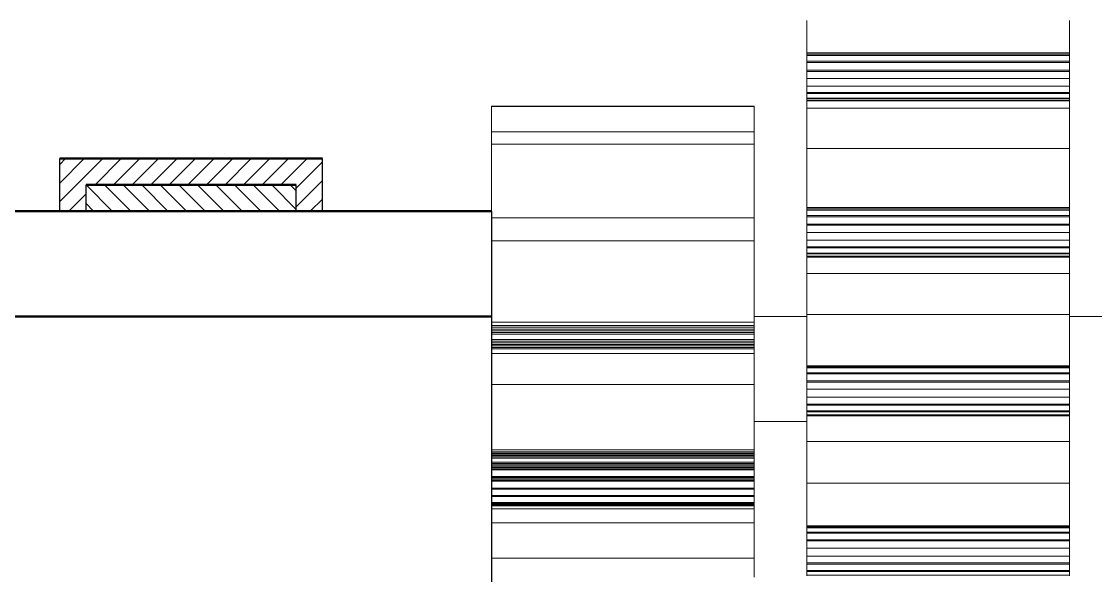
# Model space of a CAD drawing. Header units: millimetres. Extents: x 278858 to 279223, y 218711 to 219074.
# Drawn here: x 279137.18 to 279157.63, y 218870.9 to 218881.44 of the extents above; entities that cross this region are included whole.
import ezdxf

# ---------------------------------------------------------------- set-up
doc = ezdxf.new("R2010")
doc.units = ezdxf.units.MM
doc.header["$LTSCALE"] = 2
doc.linetypes.add('CENTER', pattern=[50.8, 31.75, -6.35, 6.35, -6.35])
for name, color, linetype, lineweight in [('AM_9', 251, 'Continuous', 15), ('Asse 1', 1, 'CENTER', 25), ('Visibile (ANSI)', 7, 'Continuous', 50)]:
    doc.layers.add(name, color=color, linetype=linetype, lineweight=lineweight)

# ---------------------------------------------------------------- blocks, each defined once
blk = doc.blocks.new('fascetta')
h = blk.add_hatch()
h.set_pattern_fill('_USER', color=256, scale=0.25, angle=45, style=0, pattern_type=0)
h.set_pattern_definition([(45, (-332876.56402, -222679.89116), (-0.1767766953, 0.1767766953), [])])
h.paths.add_polyline_path([(2.5, 17.5), (-2.5, 17.5), (-2.5, 16.5), (-2, 16.5), (-2, 17), (2, 17), (2, 16.5), (2.5, 16.5)])
h = blk.add_hatch()
h.set_pattern_fill('_USER', color=256, scale=0.25, angle=135, style=0, pattern_type=0)
h.set_pattern_definition([(135, (-332876.56402, -222679.89116), (-0.1767766953, -0.1767766953), [])])
h.paths.add_polyline_path([(2, 0.5), (-2, 0.5), (-2, 0), (2, 0)])
h.paths.add_polyline_path([(2, 17), (-2, 17), (-2, 16.5), (2, 16.5)])
for p, q in [((-2.5, 16.5), (-2.5, 17.5)), ((2.5, 16.5), (2.5, 17.5)), ((-2, 16.5), (-2, 17)), ((2, 16.5), (2, 17)), ((2.5, 16.5), (-2.5, 16.5)), ((-2, 0.5), (-2, 0)), ((2, 0.5), (-2, 0.5)), ((2, 0.5), (2, 0))]:
    blk.add_line(p, q)
at = {"layer": 'Asse 1'}
blk.add_line((2.987, 8.5), (-2.874, 8.5), dxfattribs=at)
at = {"layer": 'Visibile (ANSI)'}
for p, q in [((2.5, 17.5), (-2.5, 17.5)), ((2, 17), (-2, 17)), ((2, 0), (-2, 0))]:
    blk.add_line(p, q, dxfattribs=at)

msp = doc.modelspace()

# ---------------------------------------------------------------- linework, layer by layer
msp.add_line((279146.131, 218877.828), (279146.131, 218861.828))
at = {"layer": 'AM_9'}
for p, q in [((279152.131, 218881.421), (279152.131, 218881.454)), ((279152.131, 218881.388), (279152.131, 218881.421)), ((279152.131, 218881.356), (279152.131, 218881.388)), ((279152.131, 218881.324), (279152.131, 218881.356)), ((279152.131, 218881.293), (279152.131, 218881.324)), ((279152.131, 218881.263), (279152.131, 218881.293)), ((279157.131, 218881.454), (279157.131, 218881.421)), ((279157.131, 218881.421), (279157.131, 218881.388)), ((279157.131, 218881.388), (279157.131, 218881.356)), ((279157.131, 218881.356), (279157.131, 218881.324)), ((279157.131, 218881.324), (279157.131, 218881.293)), ((279157.131, 218881.293), (279157.131, 218881.263)), ((279152.131, 218881.233), (279152.131, 218881.263)), ((279152.131, 218881.203), (279152.131, 218881.233)), ((279152.131, 218881.174), (279152.131, 218881.203)), ((279152.131, 218881.146), (279152.131, 218881.174)), ((279152.131, 218881.118), (279152.131, 218881.146)), ((279152.131, 218881.09), (279152.131, 218881.118)), ((279152.131, 218881.063), (279152.131, 218881.09)), ((279157.131, 218881.263), (279157.131, 218881.233)), ((279157.131, 218881.233), (279157.131, 218881.203)), ((279157.131, 218881.203), (279157.131, 218881.174)), ((279157.131, 218881.174), (279157.131, 218881.146)), ((279157.131, 218881.146), (279157.131, 218881.118)), ((279157.131, 218881.118), (279157.131, 218881.09)), ((279157.131, 218881.09), (279157.131, 218881.063)), ((279152.131, 218881.037), (279152.131, 218881.063)), ((279152.131, 218881.011), (279152.131, 218881.037)), ((279152.131, 218880.986), (279152.131, 218881.011)), ((279152.131, 218880.961), (279152.131, 218880.986)), ((279152.131, 218880.937), (279152.131, 218880.961)), ((279152.131, 218880.913), (279152.131, 218880.937)), ((279152.131, 218880.889), (279152.131, 218880.913)), ((279152.131, 218880.866), (279152.131, 218880.889)), ((279157.131, 218881.063), (279157.131, 218881.037)), ((279157.131, 218881.037), (279157.131, 218881.011)), ((279157.131, 218881.011), (279157.131, 218880.986)), ((279157.131, 218880.986), (279157.131, 218880.961)), ((279157.131, 218880.961), (279157.131, 218880.937)), ((279157.131, 218880.937), (279157.131, 218880.913)), ((279157.131, 218880.913), (279157.131, 218880.889)), ((279157.131, 218880.889), (279157.131, 218880.866)), ((279152.131, 218880.844), (279152.131, 218880.866)), ((279152.131, 218880.818), (279152.131, 218880.844)), ((279152.131, 218880.844), (279157.131, 218880.844)), ((279152.131, 218880.793), (279152.131, 218880.818)), ((279152.131, 218880.818), (279157.131, 218880.818)), ((279152.131, 218880.707), (279152.131, 218880.793)), ((279152.131, 218880.793), (279157.131, 218880.793)), ((279152.131, 218880.68), (279152.131, 218880.707)), ((279152.131, 218880.655), (279152.131, 218880.68)), ((279152.131, 218880.68), (279157.131, 218880.68)), ((279157.131, 218880.866), (279157.131, 218880.844)), ((279157.131, 218880.844), (279157.131, 218880.818)), ((279157.131, 218880.818), (279157.131, 218880.793)), ((279157.131, 218880.793), (279157.131, 218880.707)), ((279157.131, 218880.707), (279157.131, 218880.68)), ((279157.131, 218880.68), (279157.131, 218880.655)), ((279152.131, 218880.509), (279152.131, 218880.655)), ((279152.131, 218880.655), (279157.131, 218880.655)), ((279152.131, 218880.487), (279152.131, 218880.509)), ((279152.131, 218880.509), (279157.131, 218880.509)), ((279152.131, 218880.351), (279152.131, 218880.487)), ((279152.131, 218880.487), (279157.131, 218880.487)), ((279157.131, 218880.655), (279157.131, 218880.509)), ((279157.131, 218880.509), (279157.131, 218880.487)), ((279157.131, 218880.487), (279157.131, 218880.351)), ((279152.131, 218880.351), (279152.131, 218880.205)), ((279152.131, 218880.351), (279157.131, 218880.351)), ((279157.131, 218880.205), (279157.131, 218880.351)), ((279152.131, 218880.087), (279152.131, 218880.205)), ((279152.131, 218880.205), (279157.131, 218880.205)), ((279152.131, 218880.069), (279152.131, 218880.087)), ((279152.131, 218880.087), (279157.131, 218880.087)), ((279152.131, 218879.977), (279152.131, 218880.069)), ((279152.131, 218880.069), (279157.131, 218880.069)), ((279157.131, 218880.205), (279157.131, 218880.087)), ((279157.131, 218880.087), (279157.131, 218880.069)), ((279157.131, 218880.069), (279157.131, 218879.977)), ((279152.131, 218879.965), (279152.131, 218879.977)), ((279152.131, 218879.977), (279157.131, 218879.977)), ((279152.131, 218879.956), (279152.131, 218879.965)), ((279152.131, 218879.965), (279157.131, 218879.965)), ((279152.131, 218879.932), (279152.131, 218879.956)), ((279152.131, 218879.927), (279152.131, 218879.932)), ((279152.131, 218879.932), (279157.131, 218879.932)), ((279152.131, 218879.926), (279152.131, 218879.927)), ((279152.131, 218879.927), (279152.131, 218879.927)), ((279152.131, 218879.927), (279152.131, 218879.927)), ((279152.131, 218879.927), (279157.131, 218879.927)), ((279152.131, 218879.925), (279152.131, 218879.926)), ((279152.131, 218879.923), (279152.131, 218879.925)), ((279152.131, 218879.925), (279152.131, 218879.925)), ((279152.131, 218879.922), (279152.131, 218879.923)), ((279152.131, 218879.921), (279152.131, 218879.922)), ((279152.131, 218879.919), (279152.131, 218879.921)), ((279152.131, 218879.917), (279152.131, 218879.919)), ((279152.131, 218879.915), (279152.131, 218879.917)), ((279152.131, 218879.912), (279152.131, 218879.915)), ((279152.131, 218879.91), (279152.131, 218879.912)), ((279152.131, 218879.907), (279152.131, 218879.91)), ((279152.131, 218879.903), (279152.131, 218879.907)), ((279152.131, 218879.9), (279152.131, 218879.903)), ((279152.131, 218879.896), (279152.131, 218879.9)), ((279152.131, 218879.892), (279152.131, 218879.896)), ((279152.131, 218879.888), (279152.131, 218879.892)), ((279152.131, 218879.884), (279152.131, 218879.888)), ((279152.131, 218879.879), (279152.131, 218879.884)), ((279152.131, 218879.874), (279152.131, 218879.879)), ((279152.131, 218879.868), (279152.131, 218879.874)), ((279152.131, 218879.862), (279152.131, 218879.868)), ((279152.131, 218879.856), (279152.131, 218879.862)), ((279152.131, 218879.85), (279152.131, 218879.856)), ((279157.131, 218879.977), (279157.131, 218879.965)), ((279157.131, 218879.965), (279157.131, 218879.956)), ((279157.131, 218879.956), (279157.131, 218879.932)), ((279157.131, 218879.932), (279157.131, 218879.927)), ((279157.131, 218879.927), (279157.131, 218879.926)), ((279157.131, 218879.927), (279157.131, 218879.927)), ((279157.131, 218879.927), (279157.131, 218879.927)), ((279157.131, 218879.926), (279157.131, 218879.925)), ((279157.131, 218879.925), (279157.131, 218879.923)), ((279157.131, 218879.925), (279157.131, 218879.925)), ((279157.131, 218879.923), (279157.131, 218879.922)), ((279157.131, 218879.922), (279157.131, 218879.921)), ((279157.131, 218879.921), (279157.131, 218879.919)), ((279157.131, 218879.919), (279157.131, 218879.917)), ((279157.131, 218879.917), (279157.131, 218879.915)), ((279157.131, 218879.915), (279157.131, 218879.912)), ((279157.131, 218879.912), (279157.131, 218879.91)), ((279157.131, 218879.91), (279157.131, 218879.907)), ((279157.131, 218879.907), (279157.131, 218879.903)), ((279157.131, 218879.903), (279157.131, 218879.9)), ((279157.131, 218879.9), (279157.131, 218879.896)), ((279157.131, 218879.896), (279157.131, 218879.892)), ((279157.131, 218879.892), (279157.131, 218879.888)), ((279157.131, 218879.888), (279157.131, 218879.884)), ((279157.131, 218879.884), (279157.131, 218879.879)), ((279157.131, 218879.879), (279157.131, 218879.874)), ((279157.131, 218879.874), (279157.131, 218879.868)), ((279157.131, 218879.868), (279157.131, 218879.862)), ((279157.131, 218879.862), (279157.131, 218879.856)), ((279157.131, 218879.856), (279157.131, 218879.85)), ((279146.131, 218879.828), (279146.131, 218879.823)), ((279146.131, 218879.828), (279151.131, 218879.828)), ((279146.131, 218879.751), (279146.131, 218879.823)), ((279146.131, 218879.823), (279151.131, 218879.823)), ((279146.131, 218879.68), (279146.131, 218879.751)), ((279146.131, 218879.611), (279146.131, 218879.68)), ((279151.131, 218879.823), (279151.131, 218879.828)), ((279151.131, 218879.823), (279151.131, 218879.751)), ((279151.131, 218879.751), (279151.131, 218879.68)), ((279151.131, 218879.68), (279151.131, 218879.611)), ((279152.131, 218879.844), (279152.131, 218879.85)), ((279152.131, 218879.837), (279152.131, 218879.844)), ((279152.131, 218879.829), (279152.131, 218879.837)), ((279152.131, 218879.822), (279152.131, 218879.829)), ((279152.131, 218879.814), (279152.131, 218879.822)), ((279152.131, 218879.805), (279152.131, 218879.814)), ((279152.131, 218879.797), (279152.131, 218879.805)), ((279152.131, 218879.788), (279152.131, 218879.797)), ((279152.131, 218879.788), (279152.131, 218879.02)), ((279152.131, 218879.788), (279157.131, 218879.788)), ((279157.131, 218879.85), (279157.131, 218879.844)), ((279157.131, 218879.844), (279157.131, 218879.837)), ((279157.131, 218879.837), (279157.131, 218879.829)), ((279157.131, 218879.829), (279157.131, 218879.822)), ((279157.131, 218879.822), (279157.131, 218879.814)), ((279157.131, 218879.814), (279157.131, 218879.805)), ((279157.131, 218879.805), (279157.131, 218879.797)), ((279157.131, 218879.797), (279157.131, 218879.788)), ((279157.131, 218879.02), (279157.131, 218879.788)), ((279146.131, 218879.543), (279146.131, 218879.611)), ((279146.131, 218879.476), (279146.131, 218879.543)), ((279146.131, 218879.411), (279146.131, 218879.476)), ((279151.131, 218879.611), (279151.131, 218879.543)), ((279151.131, 218879.543), (279151.131, 218879.476)), ((279151.131, 218879.476), (279151.131, 218879.411)), ((279146.131, 218879.347), (279146.131, 218879.411)), ((279146.131, 218879.336), (279146.131, 218879.347)), ((279146.131, 218879.336), (279146.131, 218879.103)), ((279146.131, 218879.336), (279151.131, 218879.336)), ((279151.131, 218879.411), (279151.131, 218879.347)), ((279151.131, 218879.347), (279151.131, 218879.336)), ((279151.131, 218879.103), (279151.131, 218879.336)), ((279146.131, 218879.022), (279146.131, 218879.103)), ((279146.131, 218879.103), (279151.131, 218879.103)), ((279151.131, 218879.103), (279151.131, 218879.022)), ((279146.131, 218878.942), (279146.131, 218879.022)), ((279146.131, 218878.864), (279146.131, 218878.942)), ((279146.131, 218878.788), (279146.131, 218878.864)), ((279151.131, 218879.022), (279151.131, 218878.942)), ((279151.131, 218878.942), (279151.131, 218878.864)), ((279151.131, 218878.864), (279151.131, 218878.788)), ((279152.131, 218878.981), (279152.131, 218879.02)), ((279152.131, 218879.02), (279157.131, 218879.02)), ((279152.131, 218878.943), (279152.131, 218878.981)), ((279152.131, 218878.905), (279152.131, 218878.943)), ((279152.131, 218878.868), (279152.131, 218878.905)), ((279152.131, 218878.831), (279152.131, 218878.868)), ((279157.131, 218879.02), (279157.131, 218878.981)), ((279157.131, 218878.981), (279157.131, 218878.943)), ((279157.131, 218878.943), (279157.131, 218878.905)), ((279157.131, 218878.905), (279157.131, 218878.868)), ((279157.131, 218878.868), (279157.131, 218878.831)), ((279146.131, 218878.714), (279146.131, 218878.788)), ((279146.131, 218878.642), (279146.131, 218878.714)), ((279146.131, 218878.572), (279146.131, 218878.642)), ((279151.131, 218878.788), (279151.131, 218878.714)), ((279151.131, 218878.714), (279151.131, 218878.642)), ((279151.131, 218878.642), (279151.131, 218878.572)), ((279152.131, 218878.795), (279152.131, 218878.831)), ((279152.131, 218878.759), (279152.131, 218878.795)), ((279152.131, 218878.724), (279152.131, 218878.759)), ((279152.131, 218878.689), (279152.131, 218878.724)), ((279152.131, 218878.655), (279152.131, 218878.689)), ((279152.131, 218878.622), (279152.131, 218878.655)), ((279157.131, 218878.831), (279157.131, 218878.795)), ((279157.131, 218878.795), (279157.131, 218878.759)), ((279157.131, 218878.759), (279157.131, 218878.724)), ((279157.131, 218878.724), (279157.131, 218878.689)), ((279157.131, 218878.689), (279157.131, 218878.655)), ((279157.131, 218878.655), (279157.131, 218878.622)), ((279146.131, 218878.504), (279146.131, 218878.572)), ((279146.131, 218878.438), (279146.131, 218878.504)), ((279146.131, 218878.374), (279146.131, 218878.438)), ((279151.131, 218878.572), (279151.131, 218878.504)), ((279151.131, 218878.504), (279151.131, 218878.438)), ((279151.131, 218878.438), (279151.131, 218878.374)), ((279152.131, 218878.589), (279152.131, 218878.622)), ((279152.131, 218878.557), (279152.131, 218878.589)), ((279152.131, 218878.525), (279152.131, 218878.557)), ((279152.131, 218878.494), (279152.131, 218878.525)), ((279152.131, 218878.463), (279152.131, 218878.494)), ((279152.131, 218878.433), (279152.131, 218878.463)), ((279152.131, 218878.403), (279152.131, 218878.433)), ((279157.131, 218878.622), (279157.131, 218878.589)), ((279157.131, 218878.589), (279157.131, 218878.557)), ((279157.131, 218878.557), (279157.131, 218878.525)), ((279157.131, 218878.525), (279157.131, 218878.494)), ((279157.131, 218878.494), (279157.131, 218878.463)), ((279157.131, 218878.463), (279157.131, 218878.433)), ((279157.131, 218878.433), (279157.131, 218878.403)), ((279146.131, 218878.312), (279146.131, 218878.374)), ((279146.131, 218878.252), (279146.131, 218878.312)), ((279146.131, 218878.195), (279146.131, 218878.252)), ((279151.131, 218878.374), (279151.131, 218878.312)), ((279151.131, 218878.312), (279151.131, 218878.252)), ((279151.131, 218878.252), (279151.131, 218878.195)), ((279152.131, 218878.374), (279152.131, 218878.403)), ((279152.131, 218878.346), (279152.131, 218878.374)), ((279152.131, 218878.318), (279152.131, 218878.346)), ((279152.131, 218878.29), (279152.131, 218878.318)), ((279152.131, 218878.263), (279152.131, 218878.29)), ((279152.131, 218878.237), (279152.131, 218878.263)), ((279152.131, 218878.211), (279152.131, 218878.237)), ((279157.131, 218878.403), (279157.131, 218878.374)), ((279157.131, 218878.374), (279157.131, 218878.346)), ((279157.131, 218878.346), (279157.131, 218878.318)), ((279157.131, 218878.318), (279157.131, 218878.29)), ((279157.131, 218878.29), (279157.131, 218878.263)), ((279157.131, 218878.263), (279157.131, 218878.237)), ((279157.131, 218878.237), (279157.131, 218878.211)), ((279146.131, 218878.139), (279146.131, 218878.195)), ((279146.131, 218878.086), (279146.131, 218878.139)), ((279146.131, 218878.034), (279146.131, 218878.086)), ((279146.131, 218877.985), (279146.131, 218878.034)), ((279151.131, 218878.195), (279151.131, 218878.139)), ((279151.131, 218878.139), (279151.131, 218878.086)), ((279151.131, 218878.086), (279151.131, 218878.034)), ((279151.131, 218878.034), (279151.131, 218877.985)), ((279152.131, 218878.185), (279152.131, 218878.211)), ((279152.131, 218878.16), (279152.131, 218878.185)), ((279152.131, 218878.136), (279152.131, 218878.16)), ((279152.131, 218878.112), (279152.131, 218878.136)), ((279152.131, 218878.088), (279152.131, 218878.112)), ((279152.131, 218878.065), (279152.131, 218878.088)), ((279152.131, 218878.042), (279152.131, 218878.065)), ((279152.131, 218878.02), (279152.131, 218878.042)), ((279152.131, 218877.998), (279152.131, 218878.02)), ((279157.131, 218878.211), (279157.131, 218878.185)), ((279157.131, 218878.185), (279157.131, 218878.16)), ((279157.131, 218878.16), (279157.131, 218878.136)), ((279157.131, 218878.136), (279157.131, 218878.112)), ((279157.131, 218878.112), (279157.131, 218878.088)), ((279157.131, 218878.088), (279157.131, 218878.065)), ((279157.131, 218878.065), (279157.131, 218878.042)), ((279157.131, 218878.042), (279157.131, 218878.02)), ((279157.131, 218878.02), (279157.131, 218877.998)), ((279146.131, 218877.938), (279146.131, 218877.985)), ((279146.131, 218877.893), (279146.131, 218877.938)), ((279146.131, 218877.85), (279146.131, 218877.893)), ((279146.131, 218877.809), (279146.131, 218877.85)), ((279146.131, 218877.771), (279146.131, 218877.809)), ((279151.131, 218877.985), (279151.131, 218877.938)), ((279151.131, 218877.938), (279151.131, 218877.893)), ((279151.131, 218877.893), (279151.131, 218877.85)), ((279151.131, 218877.85), (279151.131, 218877.809)), ((279151.131, 218877.809), (279151.131, 218877.771)), ((279152.131, 218877.977), (279152.131, 218877.998)), ((279152.131, 218877.956), (279152.131, 218877.977)), ((279152.131, 218877.936), (279152.131, 218877.956)), ((279152.131, 218877.916), (279152.131, 218877.936)), ((279152.131, 218877.897), (279152.131, 218877.916)), ((279152.131, 218877.874), (279152.131, 218877.897)), ((279152.131, 218877.897), (279157.131, 218877.897)), ((279152.131, 218877.851), (279152.131, 218877.874)), ((279152.131, 218877.874), (279157.131, 218877.874)), ((279152.131, 218877.772), (279152.131, 218877.851)), ((279152.131, 218877.851), (279157.131, 218877.851)), ((279157.131, 218877.998), (279157.131, 218877.977)), ((279157.131, 218877.977), (279157.131, 218877.956)), ((279157.131, 218877.956), (279157.131, 218877.936)), ((279157.131, 218877.936), (279157.131, 218877.916)), ((279157.131, 218877.916), (279157.131, 218877.897)), ((279157.131, 218877.897), (279157.131, 218877.874)), ((279157.131, 218877.874), (279157.131, 218877.851)), ((279157.131, 218877.851), (279157.131, 218877.772)), ((279146.131, 218877.735), (279146.131, 218877.771)), ((279146.131, 218877.703), (279146.131, 218877.735)), ((279146.131, 218877.703), (279146.131, 218877.265)), ((279146.131, 218877.703), (279151.131, 218877.703)), ((279151.131, 218877.771), (279151.131, 218877.735)), ((279151.131, 218877.735), (279151.131, 218877.703)), ((279151.131, 218877.265), (279151.131, 218877.703)), ((279152.131, 218877.747), (279152.131, 218877.772)), ((279152.131, 218877.724), (279152.131, 218877.747)), ((279152.131, 218877.747), (279157.131, 218877.747)), ((279152.131, 218877.583), (279152.131, 218877.724)), ((279152.131, 218877.724), (279157.131, 218877.724)), ((279157.131, 218877.772), (279157.131, 218877.747)), ((279157.131, 218877.747), (279157.131, 218877.724)), ((279157.131, 218877.724), (279157.131, 218877.583)), ((279152.131, 218877.561), (279152.131, 218877.583)), ((279152.131, 218877.583), (279157.131, 218877.583)), ((279152.131, 218877.424), (279152.131, 218877.561)), ((279152.131, 218877.561), (279157.131, 218877.561)), ((279152.131, 218877.424), (279152.131, 218877.275)), ((279152.131, 218877.424), (279157.131, 218877.424)), ((279157.131, 218877.583), (279157.131, 218877.561)), ((279157.131, 218877.561), (279157.131, 218877.424)), ((279157.131, 218877.275), (279157.131, 218877.424)), ((279146.131, 218877.184), (279146.131, 218877.265)), ((279146.131, 218877.265), (279151.131, 218877.265)), ((279151.131, 218877.265), (279151.131, 218877.184)), ((279152.131, 218877.152), (279152.131, 218877.275)), ((279152.131, 218877.275), (279157.131, 218877.275)), ((279157.131, 218877.275), (279157.131, 218877.152)), ((279146.131, 218877.105), (279146.131, 218877.184)), ((279146.131, 218877.028), (279146.131, 218877.105)), ((279146.131, 218876.953), (279146.131, 218877.028)), ((279151.131, 218877.184), (279151.131, 218877.105)), ((279151.131, 218877.105), (279151.131, 218877.028)), ((279151.131, 218877.028), (279151.131, 218876.953)), ((279152.131, 218877.132), (279152.131, 218877.152)), ((279152.131, 218877.152), (279157.131, 218877.152)), ((279152.131, 218877.03), (279152.131, 218877.132)), ((279152.131, 218877.132), (279157.131, 218877.132)), ((279152.131, 218877.016), (279152.131, 218877.03)), ((279152.131, 218877.03), (279157.131, 218877.03)), ((279152.131, 218877.004), (279152.131, 218877.016)), ((279152.131, 218877.016), (279157.131, 218877.016)), ((279152.131, 218876.97), (279152.131, 218877.004)), ((279157.131, 218877.152), (279157.131, 218877.132)), ((279157.131, 218877.132), (279157.131, 218877.03)), ((279157.131, 218877.03), (279157.131, 218877.016)), ((279157.131, 218877.016), (279157.131, 218877.004)), ((279157.131, 218877.004), (279157.131, 218876.97)), ((279146.131, 218876.881), (279146.131, 218876.953)), ((279146.131, 218876.811), (279146.131, 218876.881)), ((279146.131, 218876.743), (279146.131, 218876.811)), ((279151.131, 218876.953), (279151.131, 218876.881)), ((279151.131, 218876.881), (279151.131, 218876.811)), ((279151.131, 218876.811), (279151.131, 218876.743)), ((279152.131, 218876.961), (279152.131, 218876.97)), ((279152.131, 218876.97), (279157.131, 218876.97)), ((279152.131, 218876.956), (279152.131, 218876.961)), ((279152.131, 218876.961), (279157.131, 218876.961)), ((279152.131, 218876.953), (279152.131, 218876.956)), ((279152.131, 218876.956), (279157.131, 218876.956)), ((279152.131, 218876.95), (279152.131, 218876.953)), ((279152.131, 218876.947), (279152.131, 218876.95)), ((279152.131, 218876.944), (279152.131, 218876.947)), ((279152.131, 218876.94), (279152.131, 218876.944)), ((279152.131, 218876.936), (279152.131, 218876.94)), ((279152.131, 218876.932), (279152.131, 218876.936)), ((279152.131, 218876.928), (279152.131, 218876.932)), ((279152.131, 218876.923), (279152.131, 218876.928)), ((279152.131, 218876.918), (279152.131, 218876.923)), ((279152.131, 218876.913), (279152.131, 218876.918)), ((279152.131, 218876.908), (279152.131, 218876.913)), ((279152.131, 218876.902), (279152.131, 218876.908)), ((279152.131, 218876.896), (279152.131, 218876.902)), ((279152.131, 218876.89), (279152.131, 218876.896)), ((279152.131, 218876.883), (279152.131, 218876.89)), ((279152.131, 218876.877), (279152.131, 218876.883)), ((279152.131, 218876.87), (279152.131, 218876.877)), ((279152.131, 218876.862), (279152.131, 218876.87)), ((279152.131, 218876.855), (279152.131, 218876.862)), ((279152.131, 218876.847), (279152.131, 218876.855)), ((279152.131, 218876.838), (279152.131, 218876.847)), ((279152.131, 218876.83), (279152.131, 218876.838)), ((279152.131, 218876.821), (279152.131, 218876.83)), ((279152.131, 218876.811), (279152.131, 218876.821)), ((279152.131, 218876.802), (279152.131, 218876.811)), ((279152.131, 218876.792), (279152.131, 218876.802)), ((279152.131, 218876.782), (279152.131, 218876.792)), ((279157.131, 218876.97), (279157.131, 218876.961)), ((279157.131, 218876.961), (279157.131, 218876.956)), ((279157.131, 218876.956), (279157.131, 218876.953)), ((279157.131, 218876.953), (279157.131, 218876.95)), ((279157.131, 218876.95), (279157.131, 218876.947)), ((279157.131, 218876.947), (279157.131, 218876.944)), ((279157.131, 218876.944), (279157.131, 218876.94)), ((279157.131, 218876.94), (279157.131, 218876.936)), ((279157.131, 218876.936), (279157.131, 218876.932)), ((279157.131, 218876.932), (279157.131, 218876.928)), ((279157.131, 218876.928), (279157.131, 218876.923)), ((279157.131, 218876.923), (279157.131, 218876.918)), ((279157.131, 218876.918), (279157.131, 218876.913)), ((279157.131, 218876.913), (279157.131, 218876.908)), ((279157.131, 218876.908), (279157.131, 218876.902)), ((279157.131, 218876.902), (279157.131, 218876.896)), ((279157.131, 218876.896), (279157.131, 218876.89)), ((279157.131, 218876.89), (279157.131, 218876.883)), ((279157.131, 218876.883), (279157.131, 218876.877)), ((279157.131, 218876.877), (279157.131, 218876.87)), ((279157.131, 218876.87), (279157.131, 218876.862)), ((279157.131, 218876.862), (279157.131, 218876.855)), ((279157.131, 218876.855), (279157.131, 218876.847)), ((279157.131, 218876.847), (279157.131, 218876.838)), ((279157.131, 218876.838), (279157.131, 218876.83)), ((279157.131, 218876.83), (279157.131, 218876.821)), ((279157.131, 218876.821), (279157.131, 218876.811)), ((279157.131, 218876.811), (279157.131, 218876.802)), ((279157.131, 218876.802), (279157.131, 218876.792)), ((279157.131, 218876.792), (279157.131, 218876.782)), ((279146.131, 218876.678), (279146.131, 218876.743)), ((279146.131, 218876.615), (279146.131, 218876.678)), ((279146.131, 218876.554), (279146.131, 218876.615)), ((279151.131, 218876.743), (279151.131, 218876.678)), ((279151.131, 218876.678), (279151.131, 218876.615)), ((279151.131, 218876.615), (279151.131, 218876.554)), ((279152.131, 218876.771), (279152.131, 218876.782)), ((279152.131, 218876.76), (279152.131, 218876.771)), ((279152.131, 218876.749), (279152.131, 218876.76)), ((279152.131, 218876.737), (279152.131, 218876.749)), ((279152.131, 218876.725), (279152.131, 218876.737)), ((279152.131, 218876.712), (279152.131, 218876.725)), ((279152.131, 218876.699), (279152.131, 218876.712)), ((279152.131, 218876.686), (279152.131, 218876.699)), ((279152.131, 218876.673), (279152.131, 218876.686)), ((279152.131, 218876.659), (279152.131, 218876.673)), ((279152.131, 218876.644), (279152.131, 218876.659)), ((279152.131, 218876.644), (279152.131, 218875.862)), ((279152.131, 218876.644), (279157.131, 218876.644)), ((279157.131, 218876.782), (279157.131, 218876.771)), ((279157.131, 218876.771), (279157.131, 218876.76)), ((279157.131, 218876.76), (279157.131, 218876.749)), ((279157.131, 218876.749), (279157.131, 218876.737)), ((279157.131, 218876.737), (279157.131, 218876.725)), ((279157.131, 218876.725), (279157.131, 218876.712)), ((279157.131, 218876.712), (279157.131, 218876.699)), ((279157.131, 218876.699), (279157.131, 218876.686)), ((279157.131, 218876.686), (279157.131, 218876.673)), ((279157.131, 218876.673), (279157.131, 218876.659)), ((279157.131, 218876.659), (279157.131, 218876.644)), ((279157.131, 218875.862), (279157.131, 218876.644)), ((279146.131, 218876.495), (279146.131, 218876.554)), ((279146.131, 218876.439), (279146.131, 218876.495)), ((279146.131, 218876.385), (279146.131, 218876.439)), ((279146.131, 218876.334), (279146.131, 218876.385)), ((279151.131, 218876.554), (279151.131, 218876.495)), ((279151.131, 218876.495), (279151.131, 218876.439)), ((279151.131, 218876.439), (279151.131, 218876.385)), ((279151.131, 218876.385), (279151.131, 218876.334)), ((279146.131, 218876.284), (279146.131, 218876.334)), ((279146.131, 218876.237), (279146.131, 218876.284)), ((279146.131, 218876.192), (279146.131, 218876.237)), ((279146.131, 218876.149), (279146.131, 218876.192)), ((279151.131, 218876.334), (279151.131, 218876.284)), ((279151.131, 218876.284), (279151.131, 218876.237)), ((279151.131, 218876.237), (279151.131, 218876.192)), ((279151.131, 218876.192), (279151.131, 218876.149)), ((279146.131, 218876.109), (279146.131, 218876.149)), ((279146.131, 218876.071), (279146.131, 218876.109)), ((279146.131, 218876.034), (279146.131, 218876.071)), ((279146.131, 218876), (279146.131, 218876.034)), ((279146.131, 218875.968), (279146.131, 218876)), ((279151.131, 218876.149), (279151.131, 218876.109)), ((279151.131, 218876.109), (279151.131, 218876.071)), ((279151.131, 218876.071), (279151.131, 218876.034)), ((279151.131, 218876.034), (279151.131, 218876)), ((279151.131, 218876), (279151.131, 218875.968)), ((279146.131, 218875.828), (279136.131, 218875.828)), ((279146.131, 218875.939), (279146.131, 218875.968)), ((279146.131, 218875.911), (279146.131, 218875.939)), ((279146.131, 218875.885), (279146.131, 218875.911)), ((279146.131, 218875.861), (279146.131, 218875.885)), ((279146.131, 218875.839), (279146.131, 218875.861)), ((279146.131, 218875.82), (279146.131, 218875.839)), ((279146.131, 218875.802), (279146.131, 218875.82)), ((279146.131, 218875.786), (279146.131, 218875.802)), ((279146.131, 218875.771), (279146.131, 218875.786)), ((279146.131, 218875.759), (279146.131, 218875.771)), ((279151.131, 218875.968), (279151.131, 218875.939)), ((279151.131, 218875.939), (279151.131, 218875.911)), ((279151.131, 218875.911), (279151.131, 218875.885)), ((279151.131, 218875.885), (279151.131, 218875.861)), ((279151.131, 218875.861), (279151.131, 218875.839)), ((279151.131, 218875.839), (279151.131, 218875.82)), ((279152.131, 218875.828), (279151.131, 218875.828)), ((279151.131, 218875.82), (279151.131, 218875.802)), ((279151.131, 218875.802), (279151.131, 218875.786)), ((279151.131, 218875.786), (279151.131, 218875.771)), ((279151.131, 218875.771), (279151.131, 218875.759)), ((279152.131, 218875.827), (279152.131, 218875.862)), ((279152.131, 218875.862), (279157.131, 218875.862)), ((279152.131, 218875.793), (279152.131, 218875.827)), ((279152.131, 218875.76), (279152.131, 218875.793)), ((279157.131, 218875.862), (279157.131, 218875.827)), ((279176.131, 218875.828), (279157.131, 218875.828)), ((279157.131, 218875.827), (279157.131, 218875.793)), ((279157.131, 218875.793), (279157.131, 218875.76)), ((279146.131, 218875.748), (279146.131, 218875.759)), ((279146.131, 218875.739), (279146.131, 218875.748)), ((279146.131, 218875.732), (279146.131, 218875.739)), ((279146.131, 218875.726), (279146.131, 218875.732)), ((279146.131, 218875.722), (279146.131, 218875.726)), ((279146.131, 218875.72), (279146.131, 218875.722)), ((279146.131, 218875.655), (279146.131, 218875.72)), ((279146.131, 218875.72), (279151.131, 218875.72)), ((279146.131, 218875.621), (279146.131, 218875.655)), ((279146.131, 218875.655), (279151.131, 218875.655)), ((279146.131, 218875.587), (279146.131, 218875.621)), ((279146.131, 218875.621), (279151.131, 218875.621)), ((279146.131, 218875.554), (279146.131, 218875.587)), ((279146.131, 218875.587), (279151.131, 218875.587)), ((279151.131, 218875.759), (279151.131, 218875.748)), ((279151.131, 218875.748), (279151.131, 218875.739)), ((279151.131, 218875.739), (279151.131, 218875.732)), ((279151.131, 218875.732), (279151.131, 218875.726)), ((279151.131, 218875.726), (279151.131, 218875.722)), ((279151.131, 218875.722), (279151.131, 218875.72)), ((279151.131, 218875.72), (279151.131, 218875.655)), ((279151.131, 218875.655), (279151.131, 218875.621)), ((279151.131, 218875.621), (279151.131, 218875.587)), ((279151.131, 218875.587), (279151.131, 218875.554)), ((279152.131, 218875.727), (279152.131, 218875.76)), ((279152.131, 218875.694), (279152.131, 218875.727)), ((279152.131, 218875.662), (279152.131, 218875.694)), ((279152.131, 218875.631), (279152.131, 218875.662)), ((279152.131, 218875.6), (279152.131, 218875.631)), ((279152.131, 218875.57), (279152.131, 218875.6)), ((279152.131, 218875.54), (279152.131, 218875.57)), ((279157.131, 218875.76), (279157.131, 218875.727)), ((279157.131, 218875.727), (279157.131, 218875.694)), ((279157.131, 218875.694), (279157.131, 218875.662)), ((279157.131, 218875.662), (279157.131, 218875.631)), ((279157.131, 218875.631), (279157.131, 218875.6)), ((279157.131, 218875.6), (279157.131, 218875.57)), ((279157.131, 218875.57), (279157.131, 218875.54)), ((279146.131, 218875.522), (279146.131, 218875.554)), ((279146.131, 218875.554), (279151.131, 218875.554)), ((279146.131, 218875.491), (279146.131, 218875.522)), ((279146.131, 218875.522), (279151.131, 218875.522)), ((279146.131, 218875.385), (279146.131, 218875.491)), ((279146.131, 218875.491), (279151.131, 218875.491)), ((279146.131, 218875.353), (279146.131, 218875.385)), ((279146.131, 218875.385), (279151.131, 218875.385)), ((279151.131, 218875.554), (279151.131, 218875.522)), ((279151.131, 218875.522), (279151.131, 218875.491)), ((279151.131, 218875.491), (279151.131, 218875.385)), ((279151.131, 218875.385), (279151.131, 218875.353)), ((279152.131, 218875.511), (279152.131, 218875.54)), ((279152.131, 218875.482), (279152.131, 218875.511)), ((279152.131, 218875.454), (279152.131, 218875.482)), ((279152.131, 218875.426), (279152.131, 218875.454)), ((279152.131, 218875.399), (279152.131, 218875.426)), ((279152.131, 218875.373), (279152.131, 218875.399)), ((279152.131, 218875.346), (279152.131, 218875.373)), ((279157.131, 218875.54), (279157.131, 218875.511)), ((279157.131, 218875.511), (279157.131, 218875.482)), ((279157.131, 218875.482), (279157.131, 218875.454)), ((279157.131, 218875.454), (279157.131, 218875.426)), ((279157.131, 218875.426), (279157.131, 218875.399)), ((279157.131, 218875.399), (279157.131, 218875.373)), ((279157.131, 218875.373), (279157.131, 218875.346)), ((279146.131, 218875.322), (279146.131, 218875.353)), ((279146.131, 218875.353), (279151.131, 218875.353)), ((279146.131, 218875.293), (279146.131, 218875.322)), ((279146.131, 218875.322), (279151.131, 218875.322)), ((279146.131, 218875.264), (279146.131, 218875.293)), ((279146.131, 218875.293), (279151.131, 218875.293)), ((279146.131, 218875.238), (279146.131, 218875.264)), ((279146.131, 218875.264), (279151.131, 218875.264)), ((279146.131, 218875.213), (279146.131, 218875.238)), ((279146.131, 218875.238), (279151.131, 218875.238)), ((279146.131, 218875.121), (279146.131, 218875.213)), ((279146.131, 218875.213), (279151.131, 218875.213)), ((279151.131, 218875.353), (279151.131, 218875.322)), ((279151.131, 218875.322), (279151.131, 218875.293)), ((279151.131, 218875.293), (279151.131, 218875.264)), ((279151.131, 218875.264), (279151.131, 218875.238)), ((279151.131, 218875.238), (279151.131, 218875.213)), ((279151.131, 218875.213), (279151.131, 218875.121)), ((279152.131, 218875.321), (279152.131, 218875.346)), ((279152.131, 218875.296), (279152.131, 218875.321)), ((279152.131, 218875.271), (279152.131, 218875.296)), ((279152.131, 218875.247), (279152.131, 218875.271)), ((279152.131, 218875.223), (279152.131, 218875.247)), ((279152.131, 218875.2), (279152.131, 218875.223)), ((279152.131, 218875.177), (279152.131, 218875.2)), ((279152.131, 218875.154), (279152.131, 218875.177)), ((279152.131, 218875.133), (279152.131, 218875.154)), ((279157.131, 218875.346), (279157.131, 218875.321)), ((279157.131, 218875.321), (279157.131, 218875.296)), ((279157.131, 218875.296), (279157.131, 218875.271)), ((279157.131, 218875.271), (279157.131, 218875.247)), ((279157.131, 218875.247), (279157.131, 218875.223)), ((279157.131, 218875.223), (279157.131, 218875.2)), ((279157.131, 218875.2), (279157.131, 218875.177)), ((279157.131, 218875.177), (279157.131, 218875.154)), ((279157.131, 218875.154), (279157.131, 218875.133)), ((279146.131, 218875.121), (279146.131, 218874.53)), ((279146.131, 218875.121), (279151.131, 218875.121)), ((279151.131, 218874.53), (279151.131, 218875.121)), ((279152.131, 218875.111), (279152.131, 218875.133)), ((279152.131, 218875.09), (279152.131, 218875.111)), ((279152.131, 218875.07), (279152.131, 218875.09)), ((279152.131, 218875.05), (279152.131, 218875.07)), ((279152.131, 218875.03), (279152.131, 218875.05)), ((279152.131, 218875.011), (279152.131, 218875.03)), ((279152.131, 218874.992), (279152.131, 218875.011)), ((279152.131, 218874.974), (279152.131, 218874.992)), ((279152.131, 218874.956), (279152.131, 218874.974)), ((279152.131, 218874.938), (279152.131, 218874.956)), ((279157.131, 218875.133), (279157.131, 218875.111)), ((279157.131, 218875.111), (279157.131, 218875.09)), ((279157.131, 218875.09), (279157.131, 218875.07)), ((279157.131, 218875.07), (279157.131, 218875.05)), ((279157.131, 218875.05), (279157.131, 218875.03)), ((279157.131, 218875.03), (279157.131, 218875.011)), ((279157.131, 218875.011), (279157.131, 218874.992)), ((279157.131, 218874.992), (279157.131, 218874.974)), ((279157.131, 218874.974), (279157.131, 218874.956)), ((279157.131, 218874.956), (279157.131, 218874.938)), ((279152.131, 218874.921), (279152.131, 218874.938)), ((279152.131, 218874.904), (279152.131, 218874.921)), ((279152.131, 218874.888), (279152.131, 218874.904)), ((279152.131, 218874.869), (279152.131, 218874.888)), ((279152.131, 218874.888), (279157.131, 218874.888)), ((279152.131, 218874.848), (279152.131, 218874.869)), ((279152.131, 218874.869), (279157.131, 218874.869)), ((279152.131, 218874.777), (279152.131, 218874.848)), ((279152.131, 218874.848), (279157.131, 218874.848)), ((279152.131, 218874.755), (279152.131, 218874.777)), ((279152.131, 218874.733), (279152.131, 218874.755)), ((279152.131, 218874.755), (279157.131, 218874.755)), ((279157.131, 218874.938), (279157.131, 218874.921)), ((279157.131, 218874.921), (279157.131, 218874.904)), ((279157.131, 218874.904), (279157.131, 218874.888)), ((279157.131, 218874.888), (279157.131, 218874.869)), ((279157.131, 218874.869), (279157.131, 218874.848)), ((279157.131, 218874.848), (279157.131, 218874.777)), ((279157.131, 218874.777), (279157.131, 218874.755)), ((279157.131, 218874.755), (279157.131, 218874.733)), ((279152.131, 218874.598), (279152.131, 218874.733)), ((279152.131, 218874.733), (279157.131, 218874.733)), ((279152.131, 218874.576), (279152.131, 218874.598)), ((279152.131, 218874.598), (279157.131, 218874.598)), ((279152.131, 218874.44), (279152.131, 218874.576)), ((279152.131, 218874.576), (279157.131, 218874.576)), ((279157.131, 218874.733), (279157.131, 218874.598)), ((279157.131, 218874.598), (279157.131, 218874.576)), ((279157.131, 218874.576), (279157.131, 218874.44)), ((279146.131, 218874.459), (279146.131, 218874.53)), ((279146.131, 218874.53), (279151.131, 218874.53)), ((279146.131, 218874.39), (279146.131, 218874.459)), ((279146.131, 218874.323), (279146.131, 218874.39)), ((279151.131, 218874.53), (279151.131, 218874.459)), ((279151.131, 218874.459), (279151.131, 218874.39)), ((279151.131, 218874.39), (279151.131, 218874.323)), ((279152.131, 218874.44), (279152.131, 218874.289)), ((279152.131, 218874.44), (279157.131, 218874.44)), ((279157.131, 218874.289), (279157.131, 218874.44)), ((279146.131, 218874.259), (279146.131, 218874.323)), ((279146.131, 218874.197), (279146.131, 218874.259)), ((279146.131, 218874.137), (279146.131, 218874.197)), ((279146.131, 218874.08), (279146.131, 218874.137)), ((279151.131, 218874.323), (279151.131, 218874.259)), ((279151.131, 218874.259), (279151.131, 218874.197)), ((279151.131, 218874.197), (279151.131, 218874.137)), ((279151.131, 218874.137), (279151.131, 218874.08)), ((279152.131, 218874.16), (279152.131, 218874.289)), ((279152.131, 218874.289), (279157.131, 218874.289)), ((279152.131, 218874.14), (279152.131, 218874.16)), ((279152.131, 218874.16), (279157.131, 218874.16)), ((279152.131, 218874.028), (279152.131, 218874.14)), ((279152.131, 218874.14), (279157.131, 218874.14)), ((279157.131, 218874.289), (279157.131, 218874.16)), ((279157.131, 218874.16), (279157.131, 218874.14)), ((279157.131, 218874.14), (279157.131, 218874.028)), ((279146.131, 218874.025), (279146.131, 218874.08)), ((279146.131, 218873.973), (279146.131, 218874.025)), ((279146.131, 218873.922), (279146.131, 218873.973)), ((279151.131, 218874.08), (279151.131, 218874.025)), ((279151.131, 218874.025), (279151.131, 218873.973)), ((279151.131, 218873.973), (279151.131, 218873.922)), ((279152.131, 218874.012), (279152.131, 218874.028)), ((279152.131, 218874.028), (279157.131, 218874.028)), ((279152.131, 218873.998), (279152.131, 218874.012)), ((279152.131, 218874.012), (279157.131, 218874.012)), ((279152.131, 218873.953), (279152.131, 218873.998)), ((279152.131, 218873.941), (279152.131, 218873.953)), ((279152.131, 218873.953), (279157.131, 218873.953)), ((279152.131, 218873.933), (279152.131, 218873.941)), ((279152.131, 218873.941), (279157.131, 218873.941)), ((279152.131, 218873.926), (279152.131, 218873.933)), ((279152.131, 218873.933), (279157.131, 218873.933)), ((279152.131, 218873.92), (279152.131, 218873.926)), ((279157.131, 218874.028), (279157.131, 218874.012)), ((279157.131, 218874.012), (279157.131, 218873.998)), ((279157.131, 218873.998), (279157.131, 218873.953)), ((279157.131, 218873.953), (279157.131, 218873.941)), ((279157.131, 218873.941), (279157.131, 218873.933)), ((279157.131, 218873.933), (279157.131, 218873.926)), ((279157.131, 218873.926), (279157.131, 218873.92)), ((279146.131, 218873.874), (279146.131, 218873.922)), ((279146.131, 218873.829), (279146.131, 218873.874)), ((279146.131, 218873.785), (279146.131, 218873.829)), ((279146.131, 218873.744), (279146.131, 218873.785)), ((279146.131, 218873.704), (279146.131, 218873.744)), ((279151.131, 218873.922), (279151.131, 218873.874)), ((279151.131, 218873.874), (279151.131, 218873.829)), ((279151.131, 218873.829), (279151.131, 218873.785)), ((279152.131, 218873.828), (279151.131, 218873.828)), ((279151.131, 218873.785), (279151.131, 218873.744)), ((279151.131, 218873.744), (279151.131, 218873.704)), ((279152.131, 218873.913), (279152.131, 218873.92)), ((279152.131, 218873.906), (279152.131, 218873.913)), ((279152.131, 218873.899), (279152.131, 218873.906)), ((279152.131, 218873.891), (279152.131, 218873.899)), ((279152.131, 218873.883), (279152.131, 218873.891)), ((279152.131, 218873.875), (279152.131, 218873.883)), ((279152.131, 218873.867), (279152.131, 218873.875)), ((279152.131, 218873.858), (279152.131, 218873.867)), ((279152.131, 218873.849), (279152.131, 218873.858)), ((279152.131, 218873.839), (279152.131, 218873.849)), ((279152.131, 218873.83), (279152.131, 218873.839)), ((279152.131, 218873.82), (279152.131, 218873.83)), ((279152.131, 218873.809), (279152.131, 218873.82)), ((279152.131, 218873.798), (279152.131, 218873.809)), ((279152.131, 218873.787), (279152.131, 218873.798)), ((279152.131, 218873.776), (279152.131, 218873.787)), ((279152.131, 218873.764), (279152.131, 218873.776)), ((279152.131, 218873.752), (279152.131, 218873.764)), ((279152.131, 218873.74), (279152.131, 218873.752)), ((279152.131, 218873.727), (279152.131, 218873.74)), ((279152.131, 218873.714), (279152.131, 218873.727)), ((279157.131, 218873.92), (279157.131, 218873.913)), ((279157.131, 218873.913), (279157.131, 218873.906)), ((279157.131, 218873.906), (279157.131, 218873.899)), ((279157.131, 218873.899), (279157.131, 218873.891)), ((279157.131, 218873.891), (279157.131, 218873.883)), ((279157.131, 218873.883), (279157.131, 218873.875)), ((279157.131, 218873.875), (279157.131, 218873.867)), ((279157.131, 218873.867), (279157.131, 218873.858)), ((279157.131, 218873.858), (279157.131, 218873.849)), ((279157.131, 218873.849), (279157.131, 218873.839)), ((279157.131, 218873.839), (279157.131, 218873.83)), ((279157.131, 218873.83), (279157.131, 218873.82)), ((279157.131, 218873.82), (279157.131, 218873.809)), ((279157.131, 218873.809), (279157.131, 218873.798)), ((279157.131, 218873.798), (279157.131, 218873.787)), ((279157.131, 218873.787), (279157.131, 218873.776)), ((279157.131, 218873.776), (279157.131, 218873.764)), ((279157.131, 218873.764), (279157.131, 218873.752)), ((279157.131, 218873.752), (279157.131, 218873.74)), ((279157.131, 218873.74), (279157.131, 218873.727)), ((279157.131, 218873.727), (279157.131, 218873.714)), ((279146.131, 218873.667), (279146.131, 218873.704)), ((279146.131, 218873.632), (279146.131, 218873.667)), ((279146.131, 218873.599), (279146.131, 218873.632)), ((279146.131, 218873.567), (279146.131, 218873.599)), ((279146.131, 218873.538), (279146.131, 218873.567)), ((279146.131, 218873.511), (279146.131, 218873.538)), ((279151.131, 218873.704), (279151.131, 218873.667)), ((279151.131, 218873.667), (279151.131, 218873.632)), ((279151.131, 218873.632), (279151.131, 218873.599)), ((279151.131, 218873.599), (279151.131, 218873.567)), ((279151.131, 218873.567), (279151.131, 218873.538)), ((279151.131, 218873.538), (279151.131, 218873.511)), ((279152.131, 218873.7), (279152.131, 218873.714)), ((279152.131, 218873.686), (279152.131, 218873.7)), ((279152.131, 218873.672), (279152.131, 218873.686)), ((279152.131, 218873.657), (279152.131, 218873.672)), ((279152.131, 218873.642), (279152.131, 218873.657)), ((279152.131, 218873.627), (279152.131, 218873.642)), ((279152.131, 218873.611), (279152.131, 218873.627)), ((279152.131, 218873.594), (279152.131, 218873.611)), ((279152.131, 218873.578), (279152.131, 218873.594)), ((279152.131, 218873.56), (279152.131, 218873.578)), ((279152.131, 218873.543), (279152.131, 218873.56)), ((279152.131, 218873.525), (279152.131, 218873.543)), ((279152.131, 218873.507), (279152.131, 218873.525)), ((279157.131, 218873.714), (279157.131, 218873.7)), ((279157.131, 218873.7), (279157.131, 218873.686)), ((279157.131, 218873.686), (279157.131, 218873.672)), ((279157.131, 218873.672), (279157.131, 218873.657)), ((279157.131, 218873.657), (279157.131, 218873.642)), ((279157.131, 218873.642), (279157.131, 218873.627)), ((279157.131, 218873.627), (279157.131, 218873.611)), ((279157.131, 218873.611), (279157.131, 218873.594)), ((279157.131, 218873.594), (279157.131, 218873.578)), ((279157.131, 218873.578), (279157.131, 218873.56)), ((279157.131, 218873.56), (279157.131, 218873.543)), ((279157.131, 218873.543), (279157.131, 218873.525)), ((279157.131, 218873.525), (279157.131, 218873.507)), ((279146.131, 218873.485), (279146.131, 218873.511)), ((279146.131, 218873.461), (279146.131, 218873.485)), ((279146.131, 218873.44), (279146.131, 218873.461)), ((279146.131, 218873.419), (279146.131, 218873.44)), ((279146.131, 218873.401), (279146.131, 218873.419)), ((279146.131, 218873.384), (279146.131, 218873.401)), ((279146.131, 218873.368), (279146.131, 218873.384)), ((279146.131, 218873.355), (279146.131, 218873.368)), ((279146.131, 218873.342), (279146.131, 218873.355)), ((279146.131, 218873.331), (279146.131, 218873.342)), ((279146.131, 218873.322), (279146.131, 218873.331)), ((279146.131, 218873.313), (279146.131, 218873.322)), ((279146.131, 218873.306), (279146.131, 218873.313)), ((279151.131, 218873.511), (279151.131, 218873.485)), ((279151.131, 218873.485), (279151.131, 218873.461)), ((279151.131, 218873.461), (279151.131, 218873.44)), ((279151.131, 218873.44), (279151.131, 218873.419)), ((279151.131, 218873.419), (279151.131, 218873.401)), ((279151.131, 218873.401), (279151.131, 218873.384)), ((279151.131, 218873.384), (279151.131, 218873.368)), ((279151.131, 218873.368), (279151.131, 218873.355)), ((279151.131, 218873.355), (279151.131, 218873.342)), ((279151.131, 218873.342), (279151.131, 218873.331)), ((279151.131, 218873.331), (279151.131, 218873.322)), ((279151.131, 218873.322), (279151.131, 218873.313)), ((279151.131, 218873.313), (279151.131, 218873.306)), ((279152.131, 218873.488), (279152.131, 218873.507)), ((279152.131, 218873.468), (279152.131, 218873.488)), ((279152.131, 218873.449), (279152.131, 218873.468)), ((279152.131, 218873.449), (279152.131, 218872.657)), ((279152.131, 218873.449), (279157.131, 218873.449)), ((279157.131, 218873.507), (279157.131, 218873.488)), ((279157.131, 218873.488), (279157.131, 218873.468)), ((279157.131, 218873.468), (279157.131, 218873.449)), ((279157.131, 218872.657), (279157.131, 218873.449)), ((279146.131, 218873.301), (279146.131, 218873.306)), ((279146.131, 218873.296), (279146.131, 218873.301)), ((279146.131, 218873.293), (279146.131, 218873.296)), ((279146.131, 218873.29), (279146.131, 218873.293)), ((279146.131, 218873.289), (279146.131, 218873.29)), ((279146.131, 218873.248), (279146.131, 218873.289)), ((279146.131, 218873.289), (279151.131, 218873.289)), ((279146.131, 218873.226), (279146.131, 218873.248)), ((279146.131, 218873.248), (279151.131, 218873.248)), ((279146.131, 218873.203), (279146.131, 218873.226)), ((279146.131, 218873.226), (279151.131, 218873.226)), ((279146.131, 218873.18), (279146.131, 218873.203)), ((279146.131, 218873.203), (279151.131, 218873.203)), ((279146.131, 218873.156), (279146.131, 218873.18)), ((279146.131, 218873.18), (279151.131, 218873.18)), ((279146.131, 218873.133), (279146.131, 218873.156)), ((279146.131, 218873.156), (279151.131, 218873.156)), ((279146.131, 218873.052), (279146.131, 218873.133)), ((279146.131, 218873.133), (279151.131, 218873.133)), ((279151.131, 218873.306), (279151.131, 218873.301)), ((279151.131, 218873.301), (279151.131, 218873.296)), ((279151.131, 218873.296), (279151.131, 218873.293)), ((279151.131, 218873.293), (279151.131, 218873.29)), ((279151.131, 218873.29), (279151.131, 218873.289)), ((279151.131, 218873.289), (279151.131, 218873.248)), ((279151.131, 218873.248), (279151.131, 218873.226)), ((279151.131, 218873.226), (279151.131, 218873.203)), ((279151.131, 218873.203), (279151.131, 218873.18)), ((279151.131, 218873.18), (279151.131, 218873.156)), ((279151.131, 218873.156), (279151.131, 218873.133)), ((279151.131, 218873.133), (279151.131, 218873.052)), ((279146.131, 218873.027), (279146.131, 218873.052)), ((279146.131, 218873.052), (279151.131, 218873.052)), ((279146.131, 218873.002), (279146.131, 218873.027)), ((279146.131, 218873.027), (279151.131, 218873.027)), ((279146.131, 218872.977), (279146.131, 218873.002)), ((279146.131, 218873.002), (279151.131, 218873.002)), ((279146.131, 218872.953), (279146.131, 218872.977)), ((279146.131, 218872.977), (279151.131, 218872.977)), ((279146.131, 218872.929), (279146.131, 218872.953)), ((279146.131, 218872.953), (279151.131, 218872.953)), ((279146.131, 218872.906), (279146.131, 218872.929)), ((279146.131, 218872.929), (279151.131, 218872.929)), ((279146.131, 218872.784), (279146.131, 218872.906)), ((279146.131, 218872.906), (279151.131, 218872.906)), ((279151.131, 218873.052), (279151.131, 218873.027)), ((279151.131, 218873.027), (279151.131, 218873.002)), ((279151.131, 218873.002), (279151.131, 218872.977)), ((279151.131, 218872.977), (279151.131, 218872.953)), ((279151.131, 218872.953), (279151.131, 218872.929)), ((279151.131, 218872.929), (279151.131, 218872.906)), ((279151.131, 218872.906), (279151.131, 218872.784)), ((279146.131, 218872.759), (279146.131, 218872.784)), ((279146.131, 218872.784), (279151.131, 218872.784)), ((279146.131, 218872.736), (279146.131, 218872.759)), ((279146.131, 218872.759), (279151.131, 218872.759)), ((279146.131, 218872.713), (279146.131, 218872.736)), ((279146.131, 218872.736), (279151.131, 218872.736)), ((279146.131, 218872.692), (279146.131, 218872.713)), ((279146.131, 218872.713), (279151.131, 218872.713)), ((279151.131, 218872.784), (279151.131, 218872.759)), ((279151.131, 218872.759), (279151.131, 218872.736)), ((279151.131, 218872.736), (279151.131, 218872.713)), ((279151.131, 218872.713), (279151.131, 218872.692)), ((279146.131, 218872.561), (279146.131, 218872.692)), ((279146.131, 218872.692), (279151.131, 218872.692)), ((279146.131, 218872.54), (279146.131, 218872.561)), ((279146.131, 218872.561), (279151.131, 218872.561)), ((279146.131, 218872.518), (279146.131, 218872.54)), ((279146.131, 218872.54), (279151.131, 218872.54)), ((279146.131, 218872.518), (279146.131, 218872.44)), ((279151.131, 218872.692), (279151.131, 218872.561)), ((279151.131, 218872.561), (279151.131, 218872.54)), ((279151.131, 218872.54), (279151.131, 218872.518)), ((279151.131, 218872.44), (279151.131, 218872.518)), ((279152.131, 218872.627), (279152.131, 218872.657)), ((279152.131, 218872.657), (279157.131, 218872.657)), ((279152.131, 218872.598), (279152.131, 218872.627)), ((279152.131, 218872.569), (279152.131, 218872.598)), ((279152.131, 218872.541), (279152.131, 218872.569)), ((279152.131, 218872.513), (279152.131, 218872.541)), ((279152.131, 218872.486), (279152.131, 218872.513)), ((279157.131, 218872.657), (279157.131, 218872.627)), ((279157.131, 218872.627), (279157.131, 218872.598)), ((279157.131, 218872.598), (279157.131, 218872.569)), ((279157.131, 218872.569), (279157.131, 218872.541)), ((279157.131, 218872.541), (279157.131, 218872.513)), ((279157.131, 218872.513), (279157.131, 218872.486)), ((279146.131, 218872.419), (279146.131, 218872.44)), ((279146.131, 218872.399), (279146.131, 218872.419)), ((279146.131, 218872.419), (279151.131, 218872.419)), ((279146.131, 218872.288), (279146.131, 218872.399)), ((279146.131, 218872.399), (279151.131, 218872.399)), ((279151.131, 218872.44), (279151.131, 218872.419)), ((279151.131, 218872.419), (279151.131, 218872.399)), ((279151.131, 218872.399), (279151.131, 218872.288)), ((279152.131, 218872.459), (279152.131, 218872.486)), ((279152.131, 218872.433), (279152.131, 218872.459)), ((279152.131, 218872.407), (279152.131, 218872.433)), ((279152.131, 218872.382), (279152.131, 218872.407)), ((279152.131, 218872.357), (279152.131, 218872.382)), ((279152.131, 218872.332), (279152.131, 218872.357)), ((279152.131, 218872.309), (279152.131, 218872.332)), ((279152.131, 218872.285), (279152.131, 218872.309)), ((279157.131, 218872.486), (279157.131, 218872.459)), ((279157.131, 218872.459), (279157.131, 218872.433)), ((279157.131, 218872.433), (279157.131, 218872.407)), ((279157.131, 218872.407), (279157.131, 218872.382)), ((279157.131, 218872.382), (279157.131, 218872.357)), ((279157.131, 218872.357), (279157.131, 218872.332)), ((279157.131, 218872.332), (279157.131, 218872.309)), ((279157.131, 218872.309), (279157.131, 218872.285)), ((279146.131, 218872.27), (279146.131, 218872.288)), ((279146.131, 218872.288), (279151.131, 218872.288)), ((279146.131, 218872.253), (279146.131, 218872.27)), ((279146.131, 218872.27), (279151.131, 218872.27)), ((279146.131, 218872.237), (279146.131, 218872.253)), ((279146.131, 218872.253), (279151.131, 218872.253)), ((279146.131, 218872.223), (279146.131, 218872.237)), ((279146.131, 218872.237), (279151.131, 218872.237)), ((279146.131, 218872.168), (279146.131, 218872.223)), ((279146.131, 218872.223), (279151.131, 218872.223)), ((279146.131, 218872.166), (279146.131, 218872.168)), ((279146.131, 218872.168), (279146.131, 218872.168)), ((279146.131, 218872.168), (279146.131, 218872.168)), ((279146.131, 218872.168), (279151.131, 218872.168)), ((279146.131, 218872.164), (279146.131, 218872.166)), ((279146.131, 218872.162), (279146.131, 218872.164)), ((279146.131, 218872.158), (279146.131, 218872.162)), ((279146.131, 218872.153), (279146.131, 218872.158)), ((279146.131, 218872.147), (279146.131, 218872.153)), ((279146.131, 218872.141), (279146.131, 218872.147)), ((279146.131, 218872.133), (279146.131, 218872.141)), ((279146.131, 218872.124), (279146.131, 218872.133)), ((279146.131, 218872.113), (279146.131, 218872.124)), ((279146.131, 218872.102), (279146.131, 218872.113)), ((279146.131, 218872.089), (279146.131, 218872.102)), ((279146.131, 218872.074), (279146.131, 218872.089)), ((279151.131, 218872.288), (279151.131, 218872.27)), ((279151.131, 218872.27), (279151.131, 218872.253)), ((279151.131, 218872.253), (279151.131, 218872.237)), ((279151.131, 218872.237), (279151.131, 218872.223)), ((279151.131, 218872.223), (279151.131, 218872.168)), ((279151.131, 218872.168), (279151.131, 218872.166)), ((279151.131, 218872.168), (279151.131, 218872.168)), ((279151.131, 218872.168), (279151.131, 218872.168)), ((279151.131, 218872.166), (279151.131, 218872.164)), ((279151.131, 218872.164), (279151.131, 218872.162)), ((279151.131, 218872.162), (279151.131, 218872.158)), ((279151.131, 218872.158), (279151.131, 218872.153)), ((279151.131, 218872.153), (279151.131, 218872.147)), ((279151.131, 218872.147), (279151.131, 218872.141)), ((279151.131, 218872.141), (279151.131, 218872.133)), ((279151.131, 218872.133), (279151.131, 218872.124)), ((279151.131, 218872.124), (279151.131, 218872.113)), ((279151.131, 218872.113), (279151.131, 218872.102)), ((279151.131, 218872.102), (279151.131, 218872.089)), ((279151.131, 218872.089), (279151.131, 218872.074)), ((279152.131, 218872.262), (279152.131, 218872.285)), ((279152.131, 218872.24), (279152.131, 218872.262)), ((279152.131, 218872.218), (279152.131, 218872.24)), ((279152.131, 218872.196), (279152.131, 218872.218)), ((279152.131, 218872.175), (279152.131, 218872.196)), ((279152.131, 218872.155), (279152.131, 218872.175)), ((279152.131, 218872.134), (279152.131, 218872.155)), ((279152.131, 218872.115), (279152.131, 218872.134)), ((279152.131, 218872.095), (279152.131, 218872.115)), ((279152.131, 218872.076), (279152.131, 218872.095)), ((279157.131, 218872.285), (279157.131, 218872.262)), ((279157.131, 218872.262), (279157.131, 218872.24)), ((279157.131, 218872.24), (279157.131, 218872.218)), ((279157.131, 218872.218), (279157.131, 218872.196)), ((279157.131, 218872.196), (279157.131, 218872.175)), ((279157.131, 218872.175), (279157.131, 218872.155)), ((279157.131, 218872.155), (279157.131, 218872.134)), ((279157.131, 218872.134), (279157.131, 218872.115)), ((279157.131, 218872.115), (279157.131, 218872.095)), ((279157.131, 218872.095), (279157.131, 218872.076)), ((279146.131, 218872.058), (279146.131, 218872.074)), ((279146.131, 218872.041), (279146.131, 218872.058)), ((279146.131, 218872.022), (279146.131, 218872.041)), ((279146.131, 218872.001), (279146.131, 218872.022)), ((279146.131, 218871.978), (279146.131, 218872.001)), ((279146.131, 218871.954), (279146.131, 218871.978)), ((279146.131, 218871.928), (279146.131, 218871.954)), ((279146.131, 218871.899), (279146.131, 218871.928)), ((279146.131, 218871.899), (279146.131, 218871.228)), ((279146.131, 218871.899), (279151.131, 218871.899)), ((279151.131, 218872.074), (279151.131, 218872.058)), ((279151.131, 218872.058), (279151.131, 218872.041)), ((279151.131, 218872.041), (279151.131, 218872.022)), ((279151.131, 218872.022), (279151.131, 218872.001)), ((279151.131, 218872.001), (279151.131, 218871.978)), ((279151.131, 218871.978), (279151.131, 218871.954)), ((279151.131, 218871.954), (279151.131, 218871.928)), ((279151.131, 218871.928), (279151.131, 218871.899)), ((279151.131, 218871.228), (279151.131, 218871.899)), ((279152.131, 218872.058), (279152.131, 218872.076)), ((279152.131, 218872.04), (279152.131, 218872.058)), ((279152.131, 218872.022), (279152.131, 218872.04)), ((279152.131, 218872.005), (279152.131, 218872.022)), ((279152.131, 218871.988), (279152.131, 218872.005)), ((279152.131, 218871.972), (279152.131, 218871.988)), ((279152.131, 218871.956), (279152.131, 218871.972)), ((279152.131, 218871.94), (279152.131, 218871.956)), ((279152.131, 218871.925), (279152.131, 218871.94)), ((279152.131, 218871.91), (279152.131, 218871.925)), ((279152.131, 218871.895), (279152.131, 218871.91)), ((279152.131, 218871.881), (279152.131, 218871.895)), ((279152.131, 218871.867), (279152.131, 218871.881)), ((279157.131, 218872.076), (279157.131, 218872.058)), ((279157.131, 218872.058), (279157.131, 218872.04)), ((279157.131, 218872.04), (279157.131, 218872.022)), ((279157.131, 218872.022), (279157.131, 218872.005)), ((279157.131, 218872.005), (279157.131, 218871.988)), ((279157.131, 218871.988), (279157.131, 218871.972)), ((279157.131, 218871.972), (279157.131, 218871.956)), ((279157.131, 218871.956), (279157.131, 218871.94)), ((279157.131, 218871.94), (279157.131, 218871.925)), ((279157.131, 218871.925), (279157.131, 218871.91)), ((279157.131, 218871.91), (279157.131, 218871.895)), ((279157.131, 218871.895), (279157.131, 218871.881)), ((279157.131, 218871.881), (279157.131, 218871.867)), ((279152.131, 218871.854), (279152.131, 218871.867)), ((279152.131, 218871.841), (279152.131, 218871.854)), ((279152.131, 218871.825), (279152.131, 218871.841)), ((279152.131, 218871.841), (279157.131, 218871.841)), ((279152.131, 218871.807), (279152.131, 218871.825)), ((279152.131, 218871.825), (279157.131, 218871.825)), ((279152.131, 218871.745), (279152.131, 218871.807)), ((279152.131, 218871.807), (279157.131, 218871.807)), ((279152.131, 218871.725), (279152.131, 218871.745)), ((279152.131, 218871.705), (279152.131, 218871.725)), ((279152.131, 218871.725), (279157.131, 218871.725)), ((279152.131, 218871.576), (279152.131, 218871.705)), ((279152.131, 218871.705), (279157.131, 218871.705)), ((279157.131, 218871.867), (279157.131, 218871.854)), ((279157.131, 218871.854), (279157.131, 218871.841)), ((279157.131, 218871.841), (279157.131, 218871.825)), ((279157.131, 218871.825), (279157.131, 218871.807)), ((279157.131, 218871.807), (279157.131, 218871.745)), ((279157.131, 218871.745), (279157.131, 218871.725)), ((279157.131, 218871.725), (279157.131, 218871.705)), ((279157.131, 218871.705), (279157.131, 218871.576)), ((279152.131, 218871.555), (279152.131, 218871.576)), ((279152.131, 218871.576), (279157.131, 218871.576)), ((279152.131, 218871.42), (279152.131, 218871.555)), ((279152.131, 218871.555), (279157.131, 218871.555)), ((279157.131, 218871.576), (279157.131, 218871.555)), ((279157.131, 218871.555), (279157.131, 218871.42)), ((279152.131, 218871.42), (279152.131, 218871.268)), ((279152.131, 218871.42), (279157.131, 218871.42)), ((279152.131, 218871.136), (279152.131, 218871.268)), ((279152.131, 218871.268), (279157.131, 218871.268)), ((279157.131, 218871.268), (279157.131, 218871.42)), ((279157.131, 218871.268), (279157.131, 218871.136)), ((279146.131, 218871.175), (279146.131, 218871.228)), ((279146.131, 218871.228), (279151.131, 218871.228)), ((279146.131, 218871.124), (279146.131, 218871.175)), ((279146.131, 218871.076), (279146.131, 218871.124)), ((279146.131, 218871.03), (279146.131, 218871.076)), ((279151.131, 218871.228), (279151.131, 218871.175)), ((279151.131, 218871.175), (279151.131, 218871.124)), ((279151.131, 218871.124), (279151.131, 218871.076)), ((279151.131, 218871.076), (279151.131, 218871.03)), ((279152.131, 218871.115), (279152.131, 218871.136)), ((279152.131, 218871.136), (279157.131, 218871.136)), ((279152.131, 218870.995), (279152.131, 218871.115)), ((279152.131, 218871.115), (279157.131, 218871.115)), ((279157.131, 218871.136), (279157.131, 218871.115)), ((279157.131, 218871.115), (279157.131, 218870.995)), ((279146.131, 218870.986), (279146.131, 218871.03)), ((279146.131, 218870.944), (279146.131, 218870.986)), ((279146.131, 218870.904), (279146.131, 218870.944)), ((279146.131, 218870.867), (279146.131, 218870.904)), ((279151.131, 218871.03), (279151.131, 218870.986)), ((279151.131, 218870.986), (279151.131, 218870.944)), ((279151.131, 218870.944), (279151.131, 218870.904)), ((279151.131, 218870.904), (279151.131, 218870.867)), ((279152.131, 218870.976), (279152.131, 218870.995)), ((279152.131, 218870.995), (279157.131, 218870.995)), ((279152.131, 218870.959), (279152.131, 218870.976)), ((279152.131, 218870.976), (279157.131, 218870.976)), ((279152.131, 218870.905), (279152.131, 218870.959)), ((279152.131, 218870.891), (279152.131, 218870.905)), ((279152.131, 218870.905), (279157.131, 218870.905)), ((279157.131, 218870.995), (279157.131, 218870.976)), ((279157.131, 218870.976), (279157.131, 218870.959)), ((279157.131, 218870.959), (279157.131, 218870.905)), ((279157.131, 218870.905), (279157.131, 218870.891))]:
    msp.add_line(p, q, dxfattribs=at)
at = {"layer": 'Visibile (ANSI)'}
for p, q in [((279146.131, 218877.828), (279129.131, 218877.828)), ((279146.131, 218875.828), (279133.131, 218875.828))]:
    msp.add_line(p, q, dxfattribs=at)

# ---------------------------------------------------------------- block references
msp.add_blockref('fascetta', (279140.412, 218861.328))

doc.saveas('drawing.dxf')
